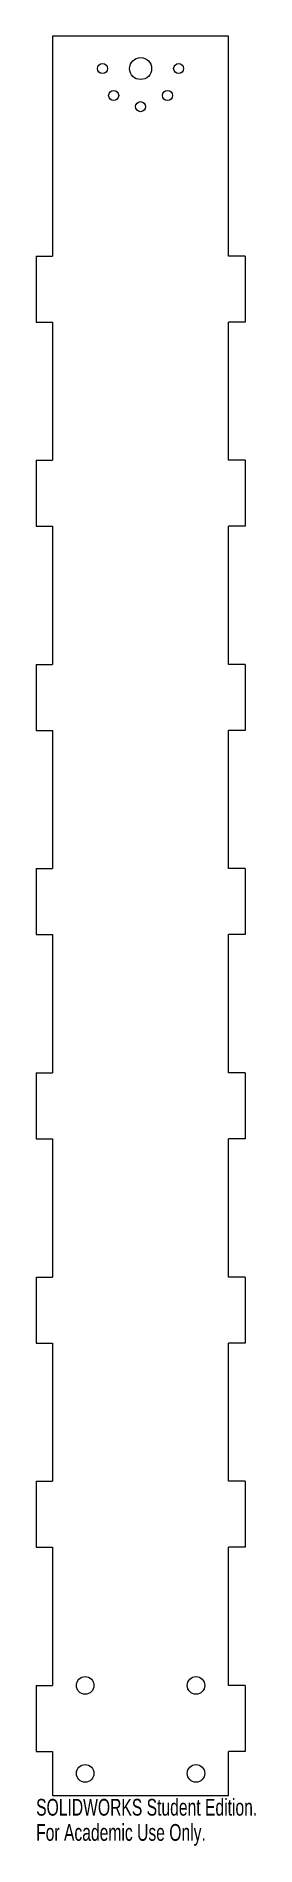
# Model space of a CAD drawing. Header units: inches. Extents: x -1.2 to 1.3, y -10.6 to 10.
import ezdxf

# ---------------------------------------------------------------- set-up
doc = ezdxf.new("R2010")
doc.units = ezdxf.units.IN
doc.header["$MEASUREMENT"] = 0
doc.styles.add('SLDTEXTSTYLE0', font='TXT', dxfattribs={"width": 0.7})

msp = doc.modelspace()

# ---------------------------------------------------------------- linework, layer by layer
at = {"color": 7, "linetype": 'Continuous', "lineweight": 15}
for p, q in [((1, 10), (-1, 10)), ((-1, 10), (-1, 7.5)), ((1, 7.5), (1, 10)), ((-1.188, 7.5), (-1, 7.5)), ((-1.188, 7.5), (-1.188, 6.75)), ((1.188, 7.5), (1, 7.5)), ((1.188, 7.5), (1.188, 6.75)), ((-1.188, 6.75), (-1, 6.75)), ((-1, 6.75), (-1, 5.179)), ((1, 5.179), (1, 6.75)), ((1.188, 6.75), (1, 6.75)), ((-1.188, 5.179), (-1, 5.179)), ((-1.188, 5.179), (-1.188, 4.429)), ((1.188, 5.179), (1, 5.179)), ((1.188, 5.179), (1.188, 4.429)), ((-1.188, 4.429), (-1, 4.429)), ((-1, 4.429), (-1, 2.857)), ((1, 2.857), (1, 4.429)), ((1.188, 4.429), (1, 4.429)), ((-1.188, 2.857), (-1, 2.857)), ((-1.188, 2.857), (-1.188, 2.107)), ((1.188, 2.857), (1, 2.857)), ((1.188, 2.857), (1.188, 2.107)), ((-1.188, 2.107), (-1, 2.107)), ((-1, 2.107), (-1, 0.536)), ((1, 0.536), (1, 2.107)), ((1.188, 2.107), (1, 2.107)), ((-1.188, 0.536), (-1, 0.536)), ((-1.188, 0.536), (-1.188, -0.214)), ((1.188, 0.536), (1, 0.536)), ((1.188, 0.536), (1.188, -0.214)), ((-1.188, -0.214), (-1, -0.214)), ((-1, -0.214), (-1, -1.786)), ((1, -1.786), (1, -0.214)), ((1.188, -0.214), (1, -0.214)), ((-1.188, -1.786), (-1, -1.786)), ((-1.188, -1.786), (-1.188, -2.536)), ((1.188, -1.786), (1, -1.786)), ((1.188, -1.786), (1.188, -2.536)), ((-1.188, -2.536), (-1, -2.536)), ((-1, -2.536), (-1, -4.107)), ((1, -4.107), (1, -2.536)), ((1.188, -2.536), (1, -2.536)), ((-1.188, -4.107), (-1, -4.107)), ((-1.188, -4.107), (-1.188, -4.857)), ((1.188, -4.107), (1, -4.107)), ((1.188, -4.107), (1.188, -4.857)), ((-1.188, -4.857), (-1, -4.857)), ((-1, -4.857), (-1, -6.429)), ((1, -6.429), (1, -4.857)), ((1.188, -4.857), (1, -4.857)), ((-1.188, -6.429), (-1, -6.429)), ((-1.188, -6.429), (-1.188, -7.179)), ((1.188, -6.429), (1, -6.429)), ((1.188, -6.429), (1.188, -7.179)), ((-1.188, -7.179), (-1, -7.179)), ((-1, -7.179), (-1, -8.75)), ((1, -8.75), (1, -7.179)), ((1.188, -7.179), (1, -7.179)), ((-1.188, -8.75), (-1, -8.75)), ((-1.188, -8.75), (-1.188, -9.5)), ((1.188, -8.75), (1, -8.75)), ((1.188, -8.75), (1.188, -9.5)), ((-1.188, -9.5), (-1, -9.5)), ((-1, -9.5), (-1, -10)), ((1, -10), (1, -9.5)), ((1.188, -9.5), (1, -9.5)), ((-1, -10), (1, -10))]:
    msp.add_line(p, q, dxfattribs=at)
for centre, radius in [((-0.433, 9.632), 0.0571), ((0, 9.632), 0.125), ((0.433, 9.632), 0.0571), ((-0.306, 9.326), 0.0571), ((0.306, 9.326), 0.0571), ((0, 9.199), 0.0571), ((-0.63, -8.75), 0.1), ((0.63, -8.75), 0.1), ((-0.63, -9.75), 0.1), ((0.63, -9.75), 0.1)]:
    msp.add_circle(centre, radius, dxfattribs=at)

# ---------------------------------------------------------------- texts
at = {"color": 7, "linetype": 'Continuous', "char_height": 0.1903, "attachment_point": 1, "style": 'SLDTEXTSTYLE0'}
for s, insert in [('SOLIDWORKS Student Edition.', (-1.188, -10.04)), ('For Academic Use Only.', (-1.188, -10.326))]:
    msp.add_mtext(s, dxfattribs=dict(at, insert=insert))

doc.saveas('drawing.dxf')
